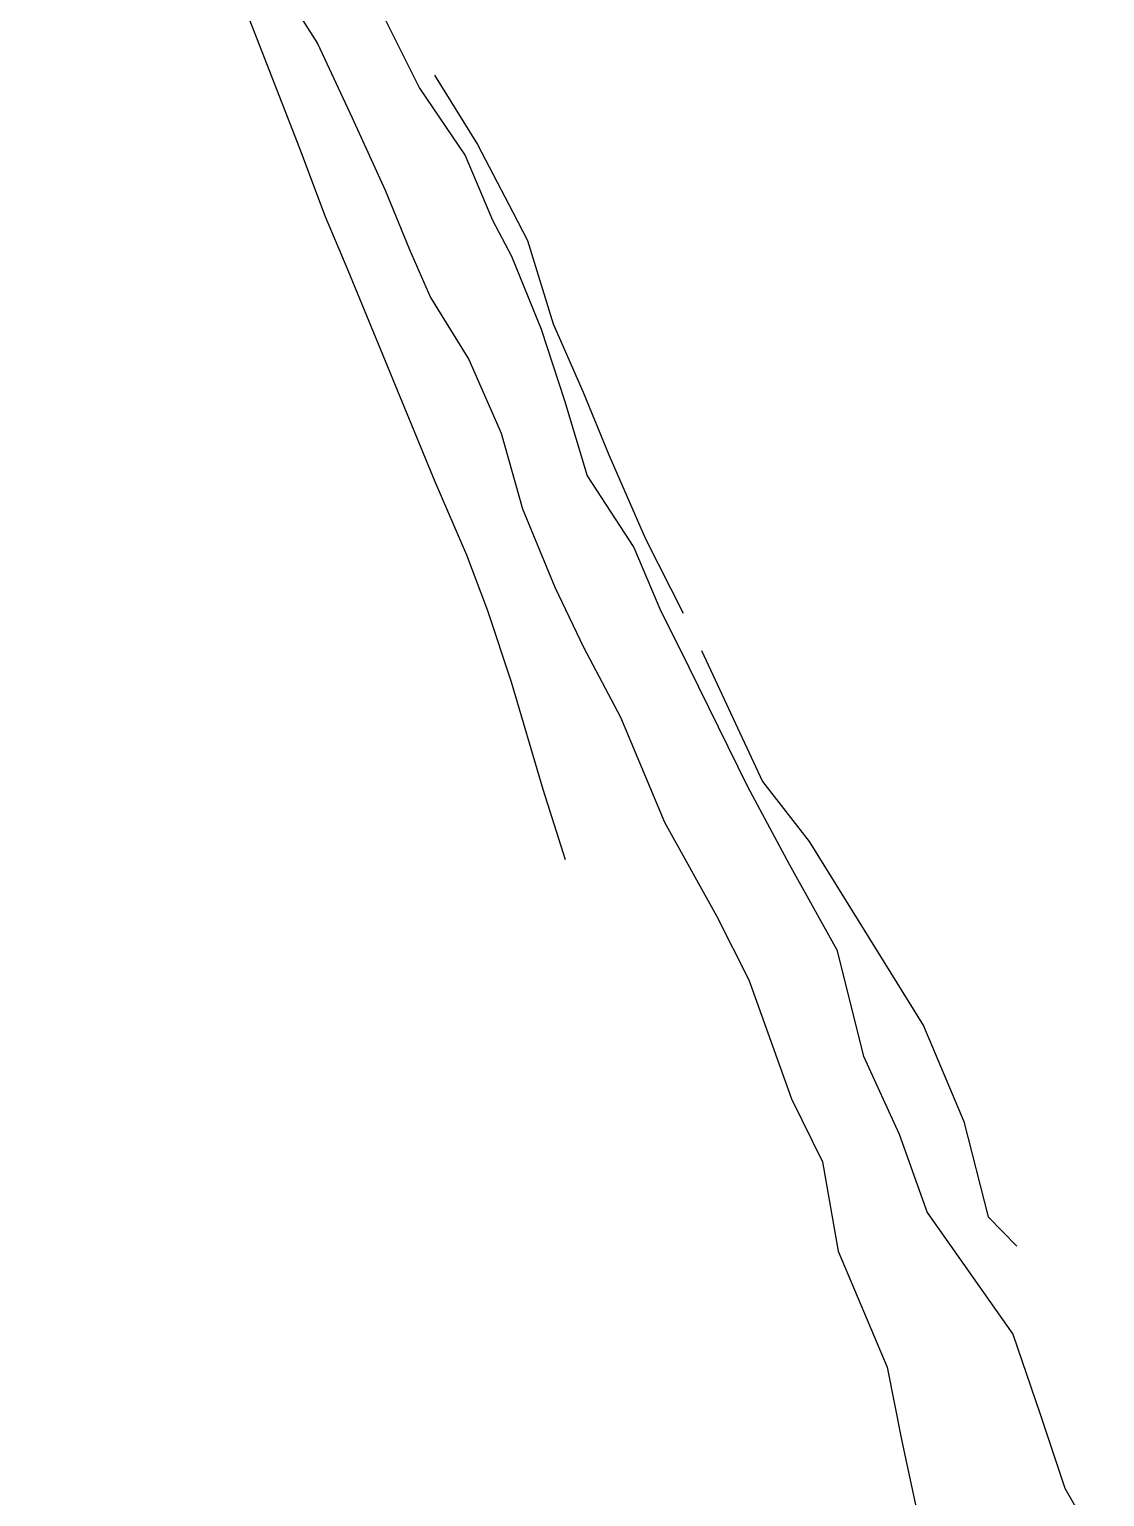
# Model space of a CAD drawing. Extents: x 62405 to 62842, y 108162 to 109685.
# Drawn here: x 62567.1 to 62650.8, y 108283.6 to 108397.9 of the extents above; entities that cross this region are included whole.
import ezdxf

# ---------------------------------------------------------------- set-up
doc = ezdxf.new("R2010")
doc.units = 0
doc.header["$LTSCALE"] = 0.999976
doc.header["$MEASUREMENT"] = 0
for name, color, linetype in [('-GZ-Bord broussailles', 114, 'Continuous'), ('-GZ-Bord route', 7, 'Continuous'), ('-GZ-Talus Bas', 56, 'Continuous'), ('TalusHautBas', 7, 'Continuous')]:
    doc.layers.add(name, color=color, linetype=linetype)

msp = doc.modelspace()

# ---------------------------------------------------------------- linework, layer by layer
at = {"layer": '-GZ-Bord broussailles', "flags": 128}
msp.add_lwpolyline([(62619.388, 108349.499), (62624.127, 108339.295), (62627.77, 108334.629), (62636.671, 108320.279), (62639.807, 108312.818), (62641.711, 108305.402), (62643.941, 108303.129)], dxfattribs=at)
at = {"layer": '-GZ-Bord route', "flags": 128}
for points in [[(62585.885, 108402.435), (62589.485, 108396.756), (62592.197, 108390.966), (62594.75, 108385.336), (62596.646, 108380.716), (62598.284, 108376.974), (62601.277, 108372.143), (62603.778, 108366.422), (62605.45, 108360.526), (62607.977, 108354.429), (62610.197, 108349.764), (62613.08, 108344.305), (62616.517, 108336.137), (62620.554, 108328.849), (62623.06, 108323.844), (62626.382, 108314.594), (62628.801, 108309.696), (62630.018, 108302.719), (62633.854, 108293.689), (62634.971, 108287.931), (62636.619, 108280.334)], [(62594.117, 108399.932), (62597.431, 108393.285), (62600.989, 108388.042), (62603.11, 108382.999), (62604.602, 108380.204), (62606.902, 108374.509), (62608.712, 108368.965), (62610.478, 108363.102), (62614.123, 108357.521), (62616.138, 108352.73), (62618.406, 108348.194), (62622.974, 108338.902), (62626.211, 108332.874), (62629.912, 108326.181), (62631.991, 108317.921), (62634.763, 108311.849), (62636.953, 108305.751), (62643.634, 108296.26), (62645.733, 108290.109), (62647.685, 108284.291), (62650.773, 108278.88)]]:
    msp.add_lwpolyline(points, dxfattribs=at)
at = {"layer": '-GZ-Talus Bas', "flags": 128}
msp.add_lwpolyline([(62598.6, 108394.284), (62601.952, 108388.894), (62604.686, 108383.626), (62605.831, 108381.408), (62607.843, 108374.92), (62610.168, 108369.615), (62612.17, 108364.721), (62615.026, 108358.201), (62617.948, 108352.406)], dxfattribs=at)
at = {"layer": 'TalusHautBas', "linetype": 'Continuous', "flags": 128}
msp.add_lwpolyline([(62567.058, 108408.063), (62567.758, 108409.183), (62569.198, 108409.528), (62570.637, 108409.833), (62571.702, 108409.64), (62574.437, 108408.157), (62577.818, 108405.862), (62580.205, 108404.612), (62581.324, 108403.695), (62582.701, 108401.724), (62583.787, 108399.653), (62588.096, 108388.616), (62590.096, 108383.28), (62591.854, 108379.121), (62598.621, 108362.643), (62601.096, 108356.944), (62602.736, 108352.608), (62604.567, 108347.067), (62607.038, 108338.706), (62608.777, 108333.221)], dxfattribs=at)

doc.saveas('drawing.dxf')
